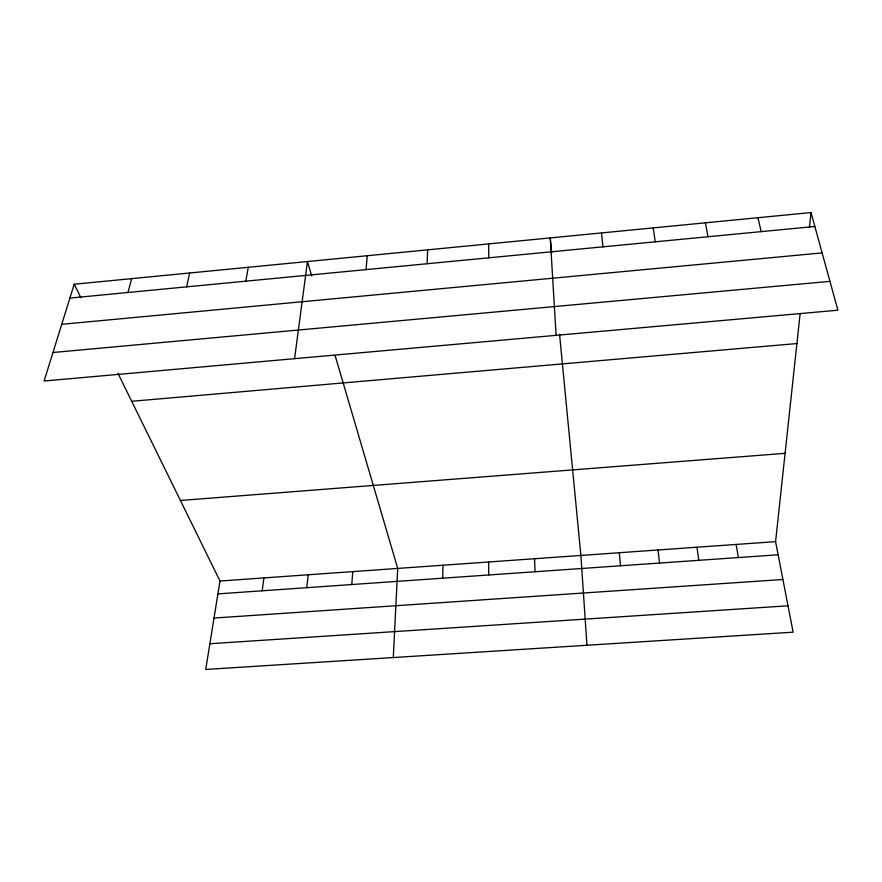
<?xml version="1.0" encoding="UTF-8"?>
<svg xmlns="http://www.w3.org/2000/svg" width="882" height="882" viewBox="0 0 882 882"><rect width="100%" height="100%" fill="white"/><g stroke="black" fill="none" stroke-linecap="round" stroke-linejoin="round"><path stroke-width="1.32" d="M442.72 578.184L442.985 565.219M427.108 263.74L427.638 249.849M393.295 657.542L397.716 568.427L335.127 355.611M351.775 584.534L352.778 571.613M366.052 269.605L367.254 255.714M306.815 587.677L308.182 574.777M117.99 373.351L219.982 581.029L205.726 669.449L793.127 632.173L775.576 541.647L800.117 313.772M809.433 227.269L811.01 212.551L74.22 284.225L44.1 381.013L837.9 310.21L811.01 212.551M262.197 590.786L263.916 577.908M294.577 358.676L307.465 261.535L311.71 275.967M245.802 281.171L248.283 267.29M186.587 286.859L189.685 272.99M127.956 292.493L131.672 278.635M69.91 298.072L814.847 226.476M61.74 324.322L822.123 252.902M52.975 352.502L829.951 281.347M131.705 401.288L796.909 343.55M180.424 500.48L785.09 453.326M219.982 581.029L775.576 541.647M217.909 593.884L778.122 554.778M214.017 618.05L782.907 579.496M209.872 643.739L788.012 605.802M74.22 284.225L80.846 297.708M757.969 217.711L761.177 231.624M705.38 222.826L707.981 236.74M736.139 544.437L738.344 557.545M653.231 227.898L655.238 241.811M696.956 547.215L698.82 560.313M658.016 549.971L659.549 563.047M601.524 232.925L602.935 246.839M551.702 252.914L550.258 237.92L556.101 335.347M559.552 334.234L580.885 555.44L586.938 645.26M619.329 552.716L620.531 565.77M534.569 558.725L535.054 571.745M488.639 243.906L488.782 257.809M488.606 561.988L488.705 574.976"/></g></svg>
